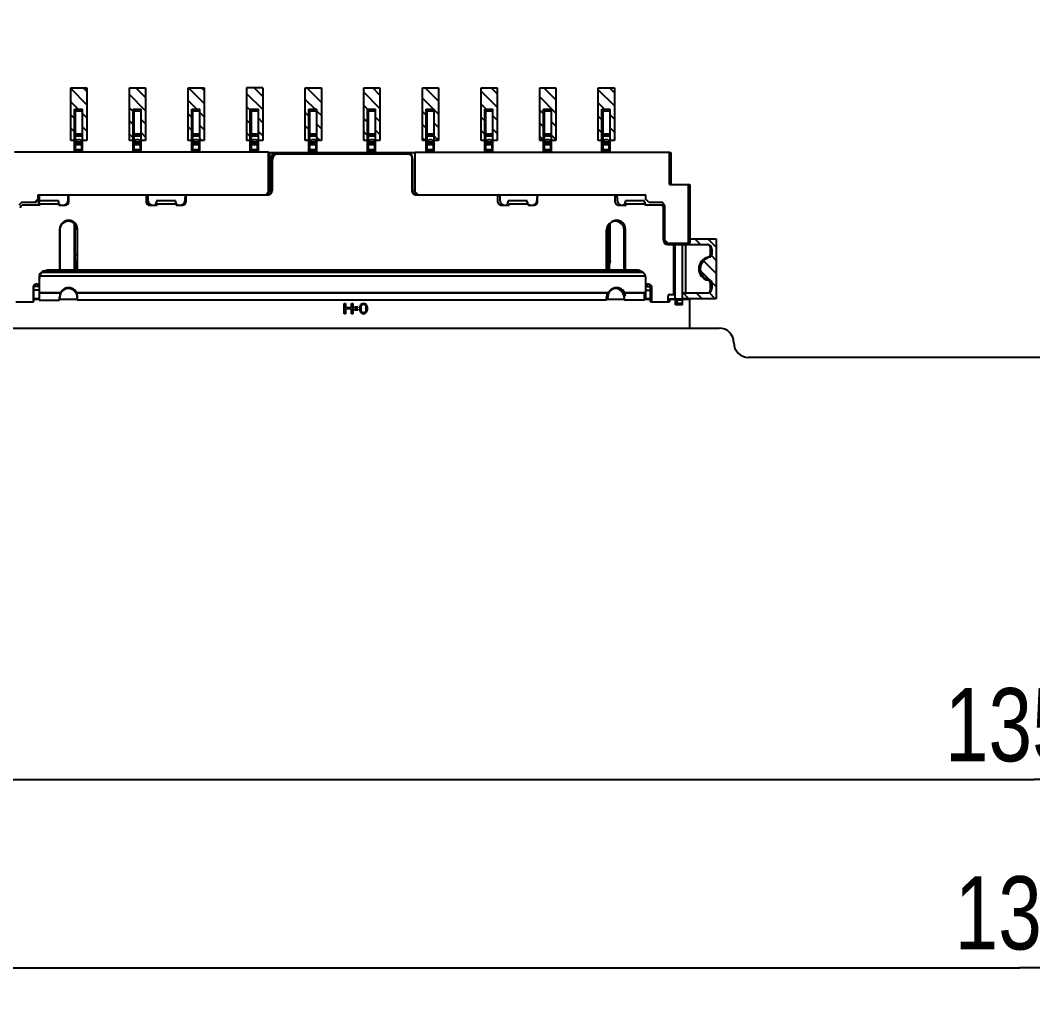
# Model space of a CAD drawing. Header units: millimetres. Extents: x 0 to 594, y 0 to 420.
# Drawn here: x 150.64 to 185.19, y 147.75 to 181.59 of the extents above; entities that cross this region are included whole.
import ezdxf

# ---------------------------------------------------------------- set-up
doc = ezdxf.new("R2010")
doc.units = ezdxf.units.MM
doc.header["$LTSCALE"] = 32.67
doc.layers.get('0').update_dxf_attribs({"linetype": 'CONTINUOUS'})
doc.styles.get("Standard").update_dxf_attribs({"font": 'txt', "width": 0.8})
doc.dimstyles.new('DIMSTYLE_1', dxfattribs={"dimtxt": 2.5, "dimasz": 3, "dimexe": 1.5, "dimexo": 1.2, "dimtad": 1, "dimdsep": 46, "dimtxsty": 'STANDARD', "dimblk": '_FILLED', "dimblk1": '_FILLED', "dimblk2": '_FILLED', "dimcen": 0.09, "dimazin": 2, "dimtp": 0.01, "dimtm": 0.01, "dimtfac": 1, "dimtofl": 0, "dimtmove": 0, "dimatfit": 3, "dimldrblk": '_FILLED', "dimfxl": 1, "dimtolj": 1, "dimarcsym": 0})

# ---------------------------------------------------------------- blocks, each defined once
blk = doc.blocks.new('_FILLED')
at = {"color": 0, "linetype": 'BYBLOCK'}
blk.add_solid([(0, 0), (-1, 0.167), (-1, -0.167)], dxfattribs=at)
blk = doc.blocks.new('*D5')
at = {"color": 2, "linetype": 'CONTINUOUS'}
for p, q in [((252.741, 195.783), (252.741, 154.171)), ((117.741, 164.883), (117.741, 154.171)), ((117.741, 155.671), (185.241, 155.671)), ((252.741, 155.671), (185.241, 155.671))]:
    blk.add_line(p, q, dxfattribs=at)
at = {"color": 2, "linetype": 'CONTINUOUS', "xscale": 3, "yscale": 3, "zscale": 3, "rotation": 180}
blk.add_blockref('_FILLED', (117.741, 155.671), dxfattribs=at)
at = {"color": 2, "linetype": 'CONTINUOUS', "xscale": 3, "yscale": 3, "zscale": 3}
blk.add_blockref('_FILLED', (252.741, 155.671), dxfattribs=at)
at = {"color": 2, "linetype": 'CONTINUOUS', "insert": (184.424, 158.796), "char_height": 2.5, "width": 6, "attachment_point": 2, "line_spacing_factor": 0.9}
blk.add_mtext('135', dxfattribs=at)
blk = doc.blocks.new('*D6')
at = {"color": 2, "linetype": 'CONTINUOUS'}
for p, q in [((252.741, 195.783), (252.741, 147.749)), ((116.741, 191.283), (116.741, 147.749)), ((116.741, 149.249), (184.741, 149.249)), ((252.741, 149.249), (184.741, 149.249))]:
    blk.add_line(p, q, dxfattribs=at)
at = {"color": 2, "linetype": 'CONTINUOUS', "xscale": 3, "yscale": 3, "zscale": 3, "rotation": 180}
blk.add_blockref('_FILLED', (116.741, 149.249), dxfattribs=at)
at = {"color": 2, "linetype": 'CONTINUOUS', "xscale": 3, "yscale": 3, "zscale": 3}
blk.add_blockref('_FILLED', (252.741, 149.249), dxfattribs=at)
at = {"color": 2, "linetype": 'CONTINUOUS', "insert": (184.757, 152.374), "char_height": 2.5, "width": 6, "attachment_point": 2, "line_spacing_factor": 0.9}
blk.add_mtext('136', dxfattribs=at)
blk = doc.blocks.new('*D9')
at = {"color": 2, "linetype": 'CONTINUOUS'}
for p, q in [((251.441, 197.083), (87.589, 197.083)), ((89.089, 197.083), (89.089, 181.583)), ((89.089, 166.083), (89.089, 181.583)), ((116.541, 166.083), (87.589, 166.083))]:
    blk.add_line(p, q, dxfattribs=at)
at = {"color": 2, "linetype": 'CONTINUOUS', "xscale": 3, "yscale": 3, "zscale": 3}
for p, rotation in [((89.089, 197.083), 90), ((89.089, 166.083), 270)]:
    blk.add_blockref('_FILLED', p, dxfattribs=dict(at, rotation=rotation))
at = {"color": 2, "linetype": 'CONTINUOUS', "insert": (85.964, 178.675), "char_height": 2.5, "width": 4, "attachment_point": 2, "rotation": 90, "line_spacing_factor": 0.9}
blk.add_mtext('31', dxfattribs=at)

msp = doc.modelspace()

# ---------------------------------------------------------------- linework, layer by layer
at = {"color": 40, "linetype": 'CONTINUOUS'}
for p, q in [((152.366, 177.483), (152.366, 179.283)), ((152.366, 179.283), (152.916, 179.283)), ((152.916, 178.707), (152.366, 179.257)), ((152.916, 179.156), (152.789, 179.283)), ((152.916, 179.283), (152.916, 177.483)), ((154.366, 177.483), (154.366, 179.283)), ((154.366, 179.283), (154.916, 179.283)), ((154.916, 178.503), (154.366, 179.053)), ((154.916, 178.952), (154.585, 179.283)), ((154.916, 179.283), (154.916, 177.483)), ((156.366, 177.483), (156.366, 179.283)), ((156.366, 179.283), (156.916, 179.283)), ((156.916, 178.748), (156.381, 179.283)), ((156.916, 179.197), (156.83, 179.283)), ((156.916, 179.283), (156.916, 177.483)), ((158.366, 179.283), (158.366, 177.483)), ((158.916, 179.283), (158.366, 179.283)), ((158.916, 178.544), (158.366, 179.094)), ((158.916, 178.993), (158.626, 179.283)), ((158.916, 179.283), (158.916, 177.483)), ((160.366, 177.483), (160.366, 179.283)), ((160.366, 179.283), (160.916, 179.283)), ((160.916, 178.789), (160.422, 179.283)), ((160.916, 179.238), (160.871, 179.283)), ((160.916, 179.283), (160.916, 177.483)), ((162.366, 177.483), (162.366, 179.283)), ((162.366, 179.283), (162.916, 179.283)), ((162.916, 178.585), (162.366, 179.135)), ((162.916, 179.034), (162.667, 179.283)), ((162.916, 179.283), (162.916, 177.483)), ((164.366, 177.483), (164.366, 179.283)), ((164.366, 179.283), (164.916, 179.283)), ((164.916, 178.83), (164.463, 179.283)), ((164.916, 179.28), (164.912, 179.283)), ((164.916, 179.283), (164.916, 177.483)), ((166.366, 177.483), (166.366, 179.283)), ((166.366, 179.283), (166.916, 179.283)), ((166.916, 178.627), (166.366, 179.177)), ((166.916, 179.076), (166.709, 179.283)), ((166.916, 179.283), (166.916, 177.483)), ((168.366, 177.483), (168.366, 179.283)), ((168.366, 179.283), (168.916, 179.283)), ((168.916, 178.423), (168.366, 178.973)), ((168.916, 178.872), (168.505, 179.283)), ((168.916, 179.283), (168.916, 177.483)), ((170.366, 177.483), (170.366, 179.283)), ((170.366, 179.283), (170.916, 179.283)), ((170.916, 178.668), (170.366, 179.218)), ((170.916, 179.117), (170.75, 179.283)), ((170.916, 179.283), (170.916, 177.483)), ((152.621, 178.553), (152.366, 178.808)), ((156.662, 178.553), (156.366, 178.849)), ((158.487, 178.524), (158.366, 178.645)), ((160.703, 178.553), (160.366, 178.89)), ((162.495, 178.557), (162.366, 178.686)), ((164.744, 178.553), (164.366, 178.931)), ((166.54, 178.553), (166.366, 178.728)), ((170.582, 178.553), (170.366, 178.769)), ((152.491, 178.234), (152.366, 178.359)), ((152.916, 178.258), (152.766, 178.408)), ((154.491, 178.479), (154.366, 178.604)), ((156.491, 178.275), (156.366, 178.4)), ((156.916, 178.299), (156.766, 178.449)), ((160.491, 178.316), (160.366, 178.441)), ((160.916, 178.34), (160.766, 178.49)), ((162.916, 178.136), (162.766, 178.286)), ((164.491, 178.357), (164.366, 178.482)), ((164.916, 178.381), (164.766, 178.531)), ((166.491, 178.154), (166.366, 178.279)), ((166.916, 178.178), (166.766, 178.328)), ((168.491, 178.399), (168.366, 178.524)), ((170.491, 178.195), (170.366, 178.32)), ((170.916, 178.219), (170.766, 178.369)), ((152.916, 177.809), (152.766, 177.959)), ((154.491, 178.03), (154.366, 178.155)), ((154.916, 178.054), (154.766, 178.204)), ((156.491, 177.826), (156.366, 177.951)), ((156.916, 177.85), (156.766, 178)), ((158.491, 178.071), (158.366, 178.196)), ((158.916, 178.095), (158.766, 178.245)), ((160.491, 177.867), (160.366, 177.992)), ((160.916, 177.891), (160.766, 178.041)), ((162.491, 178.112), (162.366, 178.237)), ((164.491, 177.908), (164.366, 178.033)), ((164.916, 177.932), (164.766, 178.082)), ((168.491, 177.95), (168.366, 178.075)), ((168.916, 177.974), (168.766, 178.124)), ((152.491, 177.785), (152.366, 177.91)), ((154.491, 177.581), (154.366, 177.706)), ((154.916, 177.605), (154.766, 177.755)), ((158.491, 177.622), (158.366, 177.747)), ((158.916, 177.646), (158.766, 177.796)), ((160.875, 177.483), (160.766, 177.592)), ((162.491, 177.663), (162.366, 177.788)), ((162.916, 177.687), (162.772, 177.832)), ((164.467, 177.483), (164.366, 177.584)), ((164.916, 177.483), (164.766, 177.633)), ((166.491, 177.705), (166.366, 177.83)), ((166.916, 177.729), (166.766, 177.879)), ((168.491, 177.501), (168.366, 177.626)), ((168.916, 177.525), (168.767, 177.674)), ((170.491, 177.746), (170.366, 177.871)), ((170.916, 177.77), (170.766, 177.92)), ((152.491, 177.483), (152.366, 177.483)), ((152.916, 177.483), (152.766, 177.483)), ((152.793, 177.483), (152.77, 177.506)), ((154.491, 177.483), (154.366, 177.483)), ((154.916, 177.483), (154.766, 177.483)), ((156.385, 177.483), (156.366, 177.502)), ((156.491, 177.483), (156.366, 177.483)), ((156.834, 177.483), (156.766, 177.551)), ((156.916, 177.483), (156.766, 177.483)), ((158.491, 177.483), (158.366, 177.483)), ((158.916, 177.483), (158.766, 177.483)), ((160.426, 177.483), (160.366, 177.543)), ((160.491, 177.483), (160.366, 177.483)), ((160.916, 177.483), (160.766, 177.483)), ((162.491, 177.483), (162.366, 177.483)), ((162.916, 177.483), (162.766, 177.483)), ((164.491, 177.483), (164.366, 177.483)), ((164.916, 177.483), (164.766, 177.483)), ((166.491, 177.483), (166.366, 177.483)), ((166.916, 177.483), (166.766, 177.483)), ((168.491, 177.483), (168.366, 177.483)), ((168.916, 177.483), (168.766, 177.483)), ((170.491, 177.483), (170.366, 177.483)), ((170.916, 177.483), (170.766, 177.483)), ((173.491, 174.133), (174.391, 174.133)), ((173.855, 173.933), (173.655, 174.133)), ((174.391, 173.846), (174.104, 174.133)), ((174.391, 174.133), (174.391, 172.083)), ((173.406, 173.933), (173.356, 173.983)), ((174.391, 173.397), (174.231, 173.557)), ((174.391, 172.948), (173.955, 173.384)), ((174.181, 172.709), (173.851, 173.039)), ((174.391, 172.499), (174.233, 172.657)), ((151.291, 172.063), (151.091, 172.063)), ((152.591, 172.063), (151.991, 172.063)), ((171.246, 172.063), (170.691, 172.063)), ((172.146, 172.063), (171.991, 172.063)), ((172.991, 172.063), (172.791, 172.063)), ((174.391, 172.083), (173.241, 172.083)), ((173.491, 172.063), (173.241, 172.063)), ((173.46, 172.083), (173.26, 172.283)), ((173.491, 171.083), (173.491, 172.063)), ((173.909, 172.083), (173.709, 172.283)), ((174.358, 172.083), (174.146, 172.295))]:
    msp.add_line(p, q, dxfattribs=at)
at = {"color": 7, "linetype": 'CONTINUOUS'}
for p, q in [((152.491, 177.085), (152.491, 178.553)), ((152.491, 178.553), (152.766, 178.553)), ((152.516, 178.553), (152.516, 177.449)), ((152.741, 178.549), (152.741, 178.553)), ((152.766, 177.085), (152.766, 178.553)), ((154.491, 177.085), (154.491, 178.553)), ((154.491, 178.553), (154.766, 178.553)), ((154.516, 178.553), (154.516, 177.449)), ((154.741, 178.549), (154.741, 178.553)), ((154.766, 177.085), (154.766, 178.553)), ((156.491, 177.085), (156.491, 178.553)), ((156.491, 178.553), (156.766, 178.553)), ((156.516, 178.553), (156.516, 177.449)), ((156.741, 178.549), (156.741, 178.553)), ((156.766, 177.085), (156.766, 178.553)), ((158.491, 177.085), (158.491, 178.553)), ((158.491, 178.553), (158.766, 178.553)), ((158.516, 178.553), (158.516, 177.449)), ((158.741, 178.549), (158.741, 178.553)), ((158.766, 177.085), (158.766, 178.553)), ((160.491, 177.085), (160.491, 178.553)), ((160.491, 178.553), (160.766, 178.553)), ((160.516, 178.553), (160.516, 177.449)), ((160.741, 178.549), (160.741, 178.553)), ((160.766, 177.085), (160.766, 178.553)), ((162.491, 177.085), (162.491, 178.553)), ((162.491, 178.553), (162.766, 178.553)), ((162.516, 178.553), (162.516, 177.449)), ((162.741, 178.549), (162.741, 178.553)), ((162.766, 177.085), (162.766, 178.553)), ((164.491, 177.085), (164.491, 178.553)), ((164.491, 178.553), (164.766, 178.553)), ((164.516, 178.553), (164.516, 177.449)), ((164.741, 178.549), (164.741, 178.553)), ((164.766, 177.085), (164.766, 178.553)), ((166.491, 177.085), (166.491, 178.553)), ((166.491, 178.553), (166.766, 178.553)), ((166.516, 178.553), (166.516, 177.449)), ((166.741, 178.549), (166.741, 178.553)), ((166.766, 177.085), (166.766, 178.553)), ((168.491, 177.085), (168.491, 178.553)), ((168.491, 178.553), (168.766, 178.553)), ((168.516, 178.553), (168.516, 177.449)), ((168.741, 178.549), (168.741, 178.553)), ((168.766, 177.085), (168.766, 178.553)), ((170.491, 177.085), (170.491, 178.553)), ((170.491, 178.553), (170.766, 178.553)), ((170.516, 178.553), (170.516, 177.449)), ((170.741, 178.549), (170.741, 178.553)), ((170.766, 177.085), (170.766, 178.553)), ((152.491, 177.435), (152.516, 177.435)), ((152.516, 177.443), (152.591, 177.518)), ((152.516, 177.443), (152.516, 177.085)), ((152.516, 177.443), (152.766, 177.443)), ((152.591, 177.518), (152.691, 177.518)), ((152.691, 177.518), (152.766, 177.443)), ((152.741, 177.163), (152.741, 177.335)), ((154.491, 177.435), (154.516, 177.435)), ((154.516, 177.443), (154.591, 177.518)), ((154.516, 177.443), (154.516, 177.085)), ((154.516, 177.443), (154.766, 177.443)), ((154.591, 177.518), (154.691, 177.518)), ((154.691, 177.518), (154.766, 177.443)), ((154.741, 177.163), (154.741, 177.335)), ((156.491, 177.435), (156.516, 177.435)), ((156.516, 177.443), (156.591, 177.518)), ((156.516, 177.443), (156.516, 177.085)), ((156.516, 177.443), (156.766, 177.443)), ((156.591, 177.518), (156.691, 177.518)), ((156.691, 177.518), (156.766, 177.443)), ((156.741, 177.163), (156.741, 177.335)), ((158.491, 177.435), (158.516, 177.435)), ((158.516, 177.443), (158.591, 177.518)), ((158.516, 177.443), (158.516, 177.085)), ((158.516, 177.443), (158.766, 177.443)), ((158.591, 177.518), (158.691, 177.518)), ((158.691, 177.518), (158.766, 177.443)), ((158.741, 177.163), (158.741, 177.335)), ((160.491, 177.435), (160.516, 177.435)), ((160.516, 177.443), (160.591, 177.518)), ((160.516, 177.443), (160.516, 177.085)), ((160.516, 177.443), (160.766, 177.443)), ((160.591, 177.518), (160.691, 177.518)), ((160.691, 177.518), (160.766, 177.443)), ((160.741, 177.163), (160.741, 177.335)), ((162.491, 177.435), (162.516, 177.435)), ((162.516, 177.443), (162.591, 177.518)), ((162.516, 177.443), (162.516, 177.085)), ((162.516, 177.443), (162.766, 177.443)), ((162.591, 177.518), (162.691, 177.518)), ((162.691, 177.518), (162.766, 177.443)), ((162.741, 177.163), (162.741, 177.335)), ((164.491, 177.435), (164.516, 177.435)), ((164.516, 177.443), (164.591, 177.518)), ((164.516, 177.443), (164.516, 177.085)), ((164.516, 177.443), (164.766, 177.443)), ((164.591, 177.518), (164.691, 177.518)), ((164.691, 177.518), (164.766, 177.443)), ((164.741, 177.163), (164.741, 177.335)), ((166.491, 177.435), (166.516, 177.435)), ((166.516, 177.443), (166.591, 177.518)), ((166.516, 177.443), (166.516, 177.085)), ((166.516, 177.443), (166.766, 177.443)), ((166.591, 177.518), (166.691, 177.518)), ((166.691, 177.518), (166.766, 177.443)), ((166.741, 177.163), (166.741, 177.335)), ((168.491, 177.435), (168.516, 177.435)), ((168.516, 177.443), (168.591, 177.518)), ((168.516, 177.443), (168.516, 177.085)), ((168.516, 177.443), (168.766, 177.443)), ((168.591, 177.518), (168.691, 177.518)), ((168.691, 177.518), (168.766, 177.443)), ((168.741, 177.163), (168.741, 177.335)), ((170.491, 177.435), (170.516, 177.435)), ((170.516, 177.443), (170.591, 177.518)), ((170.516, 177.443), (170.516, 177.085)), ((170.516, 177.443), (170.766, 177.443)), ((170.591, 177.518), (170.691, 177.518)), ((170.691, 177.518), (170.766, 177.443)), ((170.741, 177.163), (170.741, 177.335)), ((159.116, 177.085), (150.441, 177.085)), ((159.116, 175.733), (159.116, 177.085)), ((159.116, 177.083), (164.116, 177.083)), ((159.141, 177.083), (159.141, 175.733)), ((159.216, 176.935), (159.216, 175.733)), ((159.316, 177.035), (163.916, 177.035)), ((163.841, 177.033), (159.441, 177.033)), ((164.016, 175.733), (164.016, 176.935)), ((164.116, 175.733), (164.116, 177.085)), ((164.116, 177.085), (172.791, 177.085)), ((172.791, 175.985), (172.791, 177.085)), ((172.791, 177.083), (172.841, 177.083)), ((172.841, 177.083), (172.841, 175.983)), ((159.241, 176.833), (159.241, 175.783)), ((164.041, 175.783), (164.041, 176.833)), ((172.791, 175.985), (173.441, 175.985)), ((173.441, 173.985), (173.441, 175.985)), ((173.441, 175.983), (173.491, 175.983)), ((173.491, 175.983), (173.491, 173.983)), ((151.241, 175.633), (151.241, 175.483)), ((151.241, 175.633), (159.116, 175.633)), ((151.291, 175.633), (151.291, 175.483)), ((152.261, 175.533), (152.261, 175.433)), ((152.291, 175.633), (152.291, 175.383)), ((154.941, 175.633), (154.941, 175.383)), ((155.011, 175.433), (155.011, 175.533)), ((156.261, 175.533), (156.261, 175.433)), ((156.291, 175.633), (156.291, 175.383)), ((159.116, 175.733), (159.016, 175.633)), ((159.141, 175.733), (159.041, 175.633)), ((164.216, 175.633), (164.116, 175.733)), ((164.116, 175.633), (171.991, 175.633)), ((166.941, 175.383), (166.941, 175.629)), ((167.021, 175.433), (167.021, 175.533)), ((168.271, 175.533), (168.271, 175.433)), ((168.291, 175.383), (168.291, 175.633)), ((170.941, 175.383), (170.941, 175.629)), ((171.021, 175.433), (171.021, 175.533)), ((171.991, 175.483), (171.991, 175.633)), ((150.691, 175.383), (150.591, 175.283)), ((150.691, 175.383), (151.191, 175.383)), ((151.311, 175.283), (150.741, 175.283)), ((151.241, 175.483), (151.141, 175.383)), ((151.291, 175.483), (151.191, 175.383)), ((151.291, 175.433), (151.291, 175.383)), ((151.311, 175.313), (151.311, 175.283)), ((151.941, 175.433), (151.941, 175.383)), ((151.961, 175.283), (151.961, 175.313)), ((151.961, 175.283), (152.191, 175.283)), ((155.041, 175.283), (155.311, 175.283)), ((155.291, 175.433), (155.291, 175.383)), ((155.311, 175.313), (155.311, 175.283)), ((155.941, 175.433), (155.941, 175.383)), ((155.961, 175.283), (155.961, 175.313)), ((155.961, 175.283), (156.191, 175.283)), ((167.041, 175.283), (167.321, 175.283)), ((167.291, 175.383), (167.291, 175.433)), ((167.321, 175.313), (167.321, 175.283)), ((167.941, 175.383), (167.941, 175.433)), ((167.971, 175.283), (167.971, 175.313)), ((167.971, 175.283), (168.191, 175.283)), ((171.041, 175.283), (171.321, 175.283)), ((171.291, 175.383), (171.291, 175.433)), ((171.321, 175.313), (171.321, 175.283)), ((171.941, 175.383), (171.941, 175.433)), ((171.971, 175.283), (171.971, 175.313)), ((172.541, 175.283), (171.971, 175.283)), ((172.091, 175.383), (171.991, 175.483)), ((172.091, 175.383), (172.541, 175.383)), ((172.641, 175.283), (172.541, 175.383)), ((172.591, 174.083), (172.591, 175.183)), ((172.641, 174.085), (172.641, 175.283)), ((152.491, 173.092), (152.491, 174.647)), ((152.516, 173.383), (152.516, 174.622)), ((170.766, 173.383), (170.766, 174.658)), ((151.986, 174.433), (151.986, 173.06)), ((151.991, 174.463), (151.991, 173.06)), ((152.586, 174.433), (152.586, 173.06)), ((152.591, 173.06), (152.591, 174.463)), ((170.646, 173.06), (170.646, 174.433)), ((170.691, 174.463), (170.691, 173.06)), ((171.246, 173.06), (171.246, 174.433)), ((171.291, 173.06), (171.291, 174.463)), ((172.741, 173.985), (172.641, 174.085)), ((172.741, 173.985), (173.441, 173.985)), ((172.741, 173.933), (174.091, 173.933)), ((172.841, 173.933), (172.841, 173.985)), ((172.891, 173.983), (172.891, 173.933)), ((173.041, 173.933), (173.041, 173.983)), ((173.241, 171.883), (173.241, 173.983)), ((173.491, 173.983), (173.441, 173.983)), ((174.191, 173.598), (174.191, 173.833)), ((152.586, 173.583), (152.516, 173.583)), ((170.766, 173.583), (170.691, 173.583)), ((174.241, 173.783), (174.241, 173.598)), ((152.586, 173.096), (152.491, 173.096)), ((152.558, 173.106), (152.516, 173.383)), ((152.586, 173.383), (152.516, 173.383)), ((170.766, 173.383), (170.691, 173.383)), ((170.741, 173.096), (170.691, 173.096)), ((170.741, 173.383), (170.741, 173.092)), ((170.766, 173.383), (170.741, 173.217)), ((151.286, 172.833), (151.286, 172.033)), ((151.291, 172.764), (151.291, 172.222)), ((171.974, 172.86), (151.309, 172.86)), ((171.895, 172.983), (151.387, 172.983)), ((151.486, 173.033), (171.746, 173.033)), ((171.691, 173.06), (151.591, 173.06)), ((152.503, 173.06), (152.491, 173.092)), ((170.741, 173.092), (170.729, 173.06)), ((171.991, 172.063), (171.991, 172.764)), ((151.086, 172.483), (151.086, 171.983)), ((151.091, 172.483), (151.091, 171.983)), ((151.282, 172.505), (151.096, 172.505)), ((171.996, 172.505), (172.141, 172.505)), ((172.146, 171.983), (172.146, 172.483)), ((172.191, 171.983), (172.191, 172.483)), ((174.191, 172.383), (174.191, 172.618)), ((174.241, 172.619), (174.241, 172.433)), ((151.286, 172.383), (151.091, 172.383)), ((151.286, 172.083), (151.091, 172.083)), ((151.291, 172.25), (151.286, 172.25)), ((151.986, 172.033), (151.986, 172.133)), ((151.991, 172.063), (151.986, 172.063)), ((151.991, 172.063), (151.991, 172.163)), ((152.007, 172.176), (152.014, 172.233)), ((152.018, 172.264), (152.021, 172.283)), ((152.021, 172.283), (152.022, 172.292)), ((152.561, 172.292), (152.562, 172.283)), ((152.586, 172.133), (152.586, 172.033)), ((170.646, 172.033), (170.646, 172.133)), ((170.691, 172.063), (170.646, 172.063)), ((170.691, 172.063), (170.691, 172.163)), ((170.707, 172.176), (170.714, 172.233)), ((170.721, 172.283), (170.722, 172.292)), ((171.266, 172.25), (171.223, 172.25)), ((171.246, 172.133), (171.246, 172.033)), ((171.261, 172.292), (171.262, 172.283)), ((171.946, 172.033), (171.946, 172.25)), ((171.991, 172.063), (171.946, 172.063)), ((171.991, 172.383), (172.146, 172.383)), ((172.146, 172.083), (171.991, 172.083)), ((172.746, 171.983), (172.746, 172.183)), ((172.796, 172.233), (172.946, 172.233)), ((172.841, 172.083), (173.241, 172.083)), ((172.996, 171.883), (172.996, 172.083)), ((173.041, 172.083), (173.041, 171.883)), ((173.241, 172.283), (174.091, 172.283)), ((150.486, 171.983), (151.091, 171.983)), ((151.286, 172.033), (151.986, 172.033)), ((170.646, 172.033), (152.586, 172.033)), ((171.946, 172.033), (171.246, 172.033)), ((172.146, 171.983), (172.791, 171.983)), ((172.791, 172.033), (172.791, 171.983)), ((173.241, 171.883), (172.996, 171.883)), ((143.162, 171.083), (174.491, 171.083)), ((252.571, 170.083), (175.491, 170.083))]:
    msp.add_line(p, q, dxfattribs=at)
at = {"color": 9, "linetype": 'CONTINUOUS'}
for p, q in [((152.516, 178.519), (152.491, 178.519)), ((152.766, 178.488), (152.516, 178.488)), ((154.516, 178.519), (154.491, 178.519)), ((154.766, 178.488), (154.516, 178.488)), ((156.516, 178.519), (156.491, 178.519)), ((156.766, 178.488), (156.516, 178.488)), ((158.516, 178.519), (158.491, 178.519)), ((158.766, 178.488), (158.516, 178.488)), ((160.516, 178.519), (160.491, 178.519)), ((160.766, 178.488), (160.516, 178.488)), ((162.516, 178.519), (162.491, 178.519)), ((162.766, 178.488), (162.516, 178.488)), ((164.516, 178.519), (164.491, 178.519)), ((164.766, 178.488), (164.516, 178.488)), ((166.516, 178.519), (166.491, 178.519)), ((166.766, 178.488), (166.516, 178.488)), ((168.516, 178.519), (168.491, 178.519)), ((168.766, 178.488), (168.516, 178.488)), ((170.516, 178.519), (170.491, 178.519)), ((170.766, 178.488), (170.516, 178.488)), ((152.491, 177.801), (152.516, 177.801)), ((152.516, 177.68), (152.491, 177.68)), ((152.516, 177.71), (152.766, 177.71)), ((152.766, 177.637), (152.516, 177.637)), ((154.491, 177.801), (154.516, 177.801)), ((154.516, 177.68), (154.491, 177.68)), ((154.516, 177.71), (154.766, 177.71)), ((154.766, 177.637), (154.516, 177.637)), ((156.491, 177.801), (156.516, 177.801)), ((156.516, 177.68), (156.491, 177.68)), ((156.516, 177.71), (156.766, 177.71)), ((156.766, 177.637), (156.516, 177.637)), ((158.491, 177.801), (158.516, 177.801)), ((158.516, 177.68), (158.491, 177.68)), ((158.516, 177.71), (158.766, 177.71)), ((158.766, 177.637), (158.516, 177.637)), ((160.491, 177.801), (160.516, 177.801)), ((160.516, 177.68), (160.491, 177.68)), ((160.516, 177.71), (160.766, 177.71)), ((160.766, 177.637), (160.516, 177.637)), ((162.491, 177.801), (162.516, 177.801)), ((162.516, 177.68), (162.491, 177.68)), ((162.516, 177.71), (162.766, 177.71)), ((162.766, 177.637), (162.516, 177.637)), ((164.491, 177.801), (164.516, 177.801)), ((164.516, 177.68), (164.491, 177.68)), ((164.516, 177.71), (164.766, 177.71)), ((164.766, 177.637), (164.516, 177.637)), ((166.491, 177.801), (166.516, 177.801)), ((166.516, 177.68), (166.491, 177.68)), ((166.516, 177.71), (166.766, 177.71)), ((166.766, 177.637), (166.516, 177.637)), ((168.491, 177.801), (168.516, 177.801)), ((168.516, 177.68), (168.491, 177.68)), ((168.516, 177.71), (168.766, 177.71)), ((168.766, 177.637), (168.516, 177.637)), ((170.491, 177.801), (170.516, 177.801)), ((170.516, 177.68), (170.491, 177.68)), ((170.516, 177.71), (170.766, 177.71)), ((170.766, 177.637), (170.516, 177.637)), ((152.491, 177.523), (152.516, 177.523)), ((152.741, 177.335), (152.491, 177.335)), ((152.516, 177.502), (152.575, 177.502)), ((152.516, 177.495), (152.568, 177.495)), ((152.766, 177.393), (152.516, 177.393)), ((152.766, 177.363), (152.516, 177.363)), ((152.708, 177.502), (152.766, 177.502)), ((152.715, 177.495), (152.766, 177.495)), ((154.491, 177.523), (154.516, 177.523)), ((154.741, 177.335), (154.491, 177.335)), ((154.516, 177.502), (154.575, 177.502)), ((154.516, 177.495), (154.568, 177.495)), ((154.766, 177.393), (154.516, 177.393)), ((154.766, 177.363), (154.516, 177.363)), ((154.708, 177.502), (154.766, 177.502)), ((154.715, 177.495), (154.766, 177.495)), ((156.491, 177.523), (156.516, 177.523)), ((156.741, 177.335), (156.491, 177.335)), ((156.516, 177.502), (156.575, 177.502)), ((156.516, 177.495), (156.568, 177.495)), ((156.766, 177.393), (156.516, 177.393)), ((156.766, 177.363), (156.516, 177.363)), ((156.708, 177.502), (156.766, 177.502)), ((156.715, 177.495), (156.766, 177.495)), ((158.491, 177.523), (158.516, 177.523)), ((158.741, 177.335), (158.491, 177.335)), ((158.516, 177.502), (158.575, 177.502)), ((158.568, 177.495), (158.516, 177.495)), ((158.766, 177.393), (158.516, 177.393)), ((158.516, 177.363), (158.766, 177.363)), ((158.708, 177.502), (158.766, 177.502)), ((158.766, 177.495), (158.715, 177.495)), ((160.491, 177.523), (160.516, 177.523)), ((160.741, 177.335), (160.491, 177.335)), ((160.516, 177.502), (160.575, 177.502)), ((160.516, 177.495), (160.568, 177.495)), ((160.766, 177.393), (160.516, 177.393)), ((160.766, 177.363), (160.516, 177.363)), ((160.708, 177.502), (160.766, 177.502)), ((160.715, 177.495), (160.766, 177.495)), ((162.491, 177.523), (162.516, 177.523)), ((162.741, 177.335), (162.491, 177.335)), ((162.516, 177.502), (162.575, 177.502)), ((162.516, 177.495), (162.568, 177.495)), ((162.766, 177.393), (162.516, 177.393)), ((162.766, 177.363), (162.516, 177.363)), ((162.708, 177.502), (162.766, 177.502)), ((162.715, 177.495), (162.766, 177.495)), ((164.491, 177.523), (164.516, 177.523)), ((164.741, 177.335), (164.491, 177.335)), ((164.516, 177.502), (164.575, 177.502)), ((164.516, 177.495), (164.568, 177.495)), ((164.766, 177.393), (164.516, 177.393)), ((164.766, 177.363), (164.516, 177.363)), ((164.708, 177.502), (164.766, 177.502)), ((164.715, 177.495), (164.766, 177.495)), ((166.491, 177.523), (166.516, 177.523)), ((166.741, 177.335), (166.491, 177.335)), ((166.516, 177.502), (166.575, 177.502)), ((166.516, 177.495), (166.568, 177.495)), ((166.766, 177.393), (166.516, 177.393)), ((166.766, 177.363), (166.516, 177.363)), ((166.708, 177.502), (166.766, 177.502)), ((166.715, 177.495), (166.766, 177.495)), ((168.491, 177.523), (168.516, 177.523)), ((168.741, 177.335), (168.491, 177.335)), ((168.516, 177.502), (168.575, 177.502)), ((168.516, 177.495), (168.568, 177.495)), ((168.766, 177.393), (168.516, 177.393)), ((168.766, 177.363), (168.516, 177.363)), ((168.708, 177.502), (168.766, 177.502)), ((168.715, 177.495), (168.766, 177.495)), ((170.491, 177.523), (170.516, 177.523)), ((170.741, 177.335), (170.491, 177.335)), ((170.516, 177.502), (170.575, 177.502)), ((170.516, 177.495), (170.568, 177.495)), ((170.766, 177.393), (170.516, 177.393)), ((170.766, 177.363), (170.516, 177.363)), ((170.708, 177.502), (170.766, 177.502)), ((170.715, 177.495), (170.766, 177.495)), ((152.491, 177.185), (152.741, 177.185)), ((152.516, 177.163), (152.766, 177.163)), ((152.516, 177.133), (152.766, 177.133)), ((154.491, 177.185), (154.741, 177.185)), ((154.516, 177.163), (154.766, 177.163)), ((154.516, 177.133), (154.766, 177.133)), ((156.491, 177.185), (156.741, 177.185)), ((156.516, 177.163), (156.766, 177.163)), ((156.516, 177.133), (156.766, 177.133)), ((158.491, 177.185), (158.741, 177.185)), ((158.516, 177.163), (158.766, 177.163)), ((158.516, 177.133), (158.766, 177.133)), ((160.491, 177.185), (160.741, 177.185)), ((160.516, 177.163), (160.766, 177.163)), ((160.516, 177.133), (160.766, 177.133)), ((162.491, 177.185), (162.741, 177.185)), ((162.516, 177.163), (162.766, 177.163)), ((162.516, 177.133), (162.766, 177.133)), ((164.491, 177.185), (164.741, 177.185)), ((164.516, 177.163), (164.766, 177.163)), ((164.516, 177.133), (164.766, 177.133)), ((166.491, 177.185), (166.741, 177.185)), ((166.516, 177.163), (166.766, 177.163)), ((166.516, 177.133), (166.766, 177.133)), ((168.491, 177.185), (168.741, 177.185)), ((168.516, 177.163), (168.766, 177.163)), ((168.516, 177.133), (168.766, 177.133)), ((170.491, 177.185), (170.741, 177.185)), ((170.516, 177.163), (170.766, 177.163)), ((170.516, 177.133), (170.766, 177.133)), ((151.941, 175.433), (151.291, 175.433)), ((151.961, 175.313), (151.311, 175.313)), ((155.941, 175.433), (155.291, 175.433)), ((155.961, 175.313), (155.311, 175.313)), ((167.941, 175.433), (167.291, 175.433)), ((167.971, 175.313), (167.321, 175.313)), ((171.941, 175.433), (171.291, 175.433)), ((171.971, 175.313), (171.321, 175.313)), ((172.946, 172.233), (172.946, 173.933)), ((172.991, 172.083), (172.991, 173.933)), ((173.341, 173.933), (173.341, 172.283)), ((152.02, 172.292), (151.291, 172.292)), ((151.291, 172.292), (152.022, 172.292)), ((152.561, 172.292), (170.722, 172.292)), ((170.72, 172.292), (152.562, 172.292)), ((171.261, 172.292), (171.991, 172.292)), ((171.991, 172.292), (171.262, 172.292)), ((172.996, 171.933), (173.241, 171.933)), ((173.241, 172.033), (173.041, 172.033))]:
    msp.add_line(p, q, dxfattribs=at)
at = {"color": 4, "linetype": 'CONTINUOUS'}
for p, q in [((161.7, 171.576), (161.7, 171.926)), ((161.7, 171.926), (161.743, 171.926)), ((161.743, 171.926), (161.743, 171.784)), ((161.743, 171.784), (161.947, 171.784)), ((161.743, 171.74), (161.743, 171.576)), ((161.947, 171.74), (161.743, 171.74)), ((161.947, 171.784), (161.947, 171.926)), ((161.947, 171.926), (161.991, 171.926)), ((161.947, 171.576), (161.947, 171.74)), ((161.991, 171.926), (161.991, 171.576)), ((162.049, 171.784), (162.049, 171.814)), ((162.049, 171.814), (162.165, 171.814)), ((162.165, 171.784), (162.049, 171.784)), ((162.049, 171.695), (162.049, 171.725)), ((162.049, 171.725), (162.165, 171.725)), ((162.165, 171.814), (162.165, 171.784)), ((162.165, 171.725), (162.165, 171.695)), ((162.231, 171.822), (162.224, 171.784)), ((162.224, 171.784), (162.224, 171.717)), ((162.224, 171.717), (162.231, 171.68)), ((162.238, 171.844), (162.231, 171.822)), ((162.253, 171.874), (162.238, 171.844)), ((162.275, 171.896), (162.253, 171.874)), ((162.267, 171.822), (162.26, 171.777)), ((162.26, 171.777), (162.26, 171.725)), ((162.26, 171.725), (162.267, 171.68)), ((162.296, 171.866), (162.267, 171.822)), ((162.311, 171.918), (162.275, 171.896)), ((162.318, 171.881), (162.296, 171.866)), ((162.355, 171.926), (162.311, 171.918)), ((162.355, 171.888), (162.318, 171.881)), ((162.398, 171.918), (162.355, 171.926)), ((162.391, 171.881), (162.355, 171.888)), ((162.413, 171.866), (162.391, 171.881)), ((162.435, 171.896), (162.398, 171.918)), ((162.442, 171.822), (162.413, 171.866)), ((162.457, 171.874), (162.435, 171.896)), ((162.449, 171.777), (162.442, 171.822)), ((162.442, 171.68), (162.449, 171.725)), ((162.449, 171.725), (162.449, 171.777)), ((162.471, 171.844), (162.457, 171.874)), ((162.478, 171.822), (162.471, 171.844)), ((162.486, 171.784), (162.478, 171.822)), ((162.478, 171.68), (162.486, 171.717)), ((162.486, 171.717), (162.486, 171.784)), ((161.743, 171.576), (161.7, 171.576)), ((161.991, 171.576), (161.947, 171.576)), ((162.165, 171.695), (162.049, 171.695)), ((162.231, 171.68), (162.238, 171.658)), ((162.238, 171.658), (162.253, 171.628)), ((162.253, 171.628), (162.275, 171.606)), ((162.267, 171.68), (162.296, 171.636)), ((162.275, 171.606), (162.311, 171.584)), ((162.296, 171.636), (162.318, 171.621)), ((162.311, 171.584), (162.355, 171.576)), ((162.318, 171.621), (162.355, 171.613)), ((162.355, 171.613), (162.391, 171.621)), ((162.355, 171.576), (162.398, 171.584)), ((162.391, 171.621), (162.413, 171.636)), ((162.398, 171.584), (162.435, 171.606)), ((162.413, 171.636), (162.442, 171.68)), ((162.435, 171.606), (162.457, 171.628)), ((162.457, 171.628), (162.471, 171.658)), ((162.471, 171.658), (162.478, 171.68))]:
    msp.add_line(p, q, dxfattribs=at)
at = {"color": 7, "linetype": 'CONTINUOUS'}
for centre, radius, start, end in [((159.316, 176.935), 0.1, 90, 180), ((159.441, 176.833), 0.2, 90, 180), ((163.841, 176.833), 0.2, 0, 90), ((163.916, 176.935), 0.1, 360, 90), ((152.361, 175.533), 0.1, 90, 180), ((154.911, 175.533), 0.1, 0, 72.2138), ((156.361, 175.533), 0.1, 90, 180), ((159.091, 175.783), 0.15, 270, 360), ((159.116, 175.733), 0.1, 270, 360), ((164.116, 175.733), 0.1, 180, 270), ((164.191, 175.783), 0.15, 180, 270), ((166.921, 175.533), 0.1, 0, 77.9946), ((168.371, 175.533), 0.1, 90, 180), ((170.921, 175.533), 0.1, 0, 77.9946), ((150.741, 175.183), 0.1, 90, 180), ((151.191, 175.383), 0.1, 270, 0), ((152.041, 175.383), 0.1, 180, 270), ((152.111, 175.433), 0.15, 270, 360), ((152.191, 175.383), 0.1, 270, 0), ((155.041, 175.383), 0.1, 180, 270), ((155.161, 175.433), 0.15, 180, 270), ((155.191, 175.383), 0.1, 270, 0), ((156.041, 175.383), 0.1, 180, 270), ((156.111, 175.433), 0.15, 270, 360), ((156.191, 175.383), 0.1, 270, 0), ((167.041, 175.383), 0.1, 180, 270), ((167.171, 175.433), 0.15, 180, 270), ((167.191, 175.383), 0.1, 270, 360), ((168.041, 175.383), 0.1, 180, 270), ((168.121, 175.433), 0.15, 270, 360), ((168.191, 175.383), 0.1, 270, 360), ((171.041, 175.383), 0.1, 180, 270), ((171.171, 175.433), 0.15, 180, 270), ((171.191, 175.383), 0.1, 270, 360), ((172.041, 175.383), 0.1, 180, 270), ((172.491, 175.183), 0.1, 360, 90), ((172.541, 175.183), 0.1, 0, 90), ((152.286, 174.433), 0.3, 360, 180), ((152.291, 174.463), 0.3, 0, 180), ((170.946, 174.433), 0.3, 360, 180), ((170.991, 174.463), 0.3, 0, 180), ((172.741, 174.083), 0.15, 180, 270), ((172.791, 174.083), 0.15, 180, 270), ((174.091, 173.783), 0.15, 0, 90), ((174.091, 173.833), 0.1, 360, 90), ((174.191, 173.108), 0.4, 101.537, 258.463), ((174.241, 173.108), 0.4, 101.537, 258.463), ((174.242, 173.108), 0.4, 101.5604, 258.4396), ((174.091, 173.598), 0.1, 281.537, 0), ((174.141, 173.598), 0.1, 281.537, 360), ((151.486, 172.833), 0.2, 171.4535, 179.9763), ((151.487, 172.833), 0.201, 161.9746, 171.4714), ((151.592, 172.763), 0.301, 168.1719, 179.9662), ((151.591, 172.76), 0.3, 173.5076, 179.3135), ((151.59, 172.76), 0.299, 179.3154, 179.9999), ((151.591, 172.76), 0.3, 167.0102, 173.5032), ((151.592, 172.764), 0.301, 166.8572, 168.1746), ((151.591, 172.764), 0.3, 166.2409, 166.8569), ((151.591, 172.76), 0.3, 165.5483, 167.0074), ((151.59, 172.764), 0.299, 164.2862, 166.2418), ((151.591, 172.76), 0.3, 161.4004, 165.5483), ((151.59, 172.764), 0.298, 162.058, 164.2845), ((151.59, 172.764), 0.299, 160.0491, 162.058), ((151.591, 172.76), 0.299, 160.5144, 161.3993), ((151.591, 172.763), 0.3, 148.5341, 160.0389), ((151.586, 172.76), 0.296, 159.0291, 160.1458), ((151.593, 172.762), 0.302, 132.8549, 148.4878), ((151.487, 172.833), 0.201, 108.0876, 125.9756), ((151.486, 172.833), 0.201, 99.4467, 108.0101), ((151.487, 172.833), 0.201, 91.5976, 99.461), ((151.486, 172.836), 0.198, 90.001, 91.5822), ((151.591, 172.748), 0.312, 96.3432, 102.7753), ((151.591, 172.748), 0.312, 90.0052, 96.3536), ((171.691, 172.748), 0.313, 83.6546, 89.9944), ((171.691, 172.749), 0.311, 77.1955, 83.6499), ((171.692, 172.751), 0.31, 70.5521, 77.1931), ((171.69, 172.762), 0.302, 31.5097, 47.1416), ((171.692, 172.763), 0.3, 20.0502, 31.4638), ((171.702, 172.762), 0.289, 19.8545, 21.0922), ((171.692, 172.764), 0.299, 17.8856, 20.0404), ((171.692, 172.76), 0.299, 18.5494, 19.4856), ((171.692, 172.76), 0.3, 14.5038, 18.5484), ((171.693, 172.764), 0.298, 16.3077, 17.8853), ((171.693, 172.764), 0.298, 15.7138, 16.3074), ((171.693, 172.764), 0.299, 13.8062, 15.7127), ((171.692, 172.76), 0.3, 1.1211, 14.4991), ((171.69, 172.763), 0.301, 0.041, 13.7981), ((171.692, 172.76), 0.299, 0.0002, 1.12), ((151.186, 172.483), 0.1, 360, 180), ((151.191, 172.483), 0.1, 22.6251, 180), ((152.291, 172.163), 0.3, 0.0003, 180), ((152.286, 172.133), 0.3, 22.9505, 150.4831), ((152.291, 172.161), 0.299, 121.6392, 123.1868), ((152.292, 172.159), 0.301, 107.3217, 121.613), ((152.291, 172.162), 0.298, 105.3329, 107.2917), ((152.292, 172.158), 0.302, 91.6949, 105.3087), ((152.291, 172.162), 0.298, 90.9911, 91.6707), ((152.291, 172.163), 0.297, 89.009, 90.9912), ((152.291, 172.158), 0.302, 74.7065, 88.9781), ((152.292, 172.162), 0.298, 72.6822, 74.6817), ((152.291, 172.159), 0.301, 58.4092, 72.6525), ((152.292, 172.161), 0.299, 56.7237, 58.3832), ((170.991, 172.163), 0.3, 0, 180), ((170.946, 172.133), 0.3, 0, 117.5423), ((170.991, 172.16), 0.3, 123.1521, 126.6689), ((170.991, 172.161), 0.299, 121.6482, 123.1509), ((170.992, 172.159), 0.301, 107.2982, 121.6218), ((170.991, 172.162), 0.298, 105.3456, 107.2682), ((170.991, 172.159), 0.301, 99.2534, 105.3373), ((170.992, 172.159), 0.301, 90.9891, 99.2625), ((170.991, 172.163), 0.297, 89.0266, 90.9735), ((170.991, 172.158), 0.302, 74.6935, 88.9954), ((170.992, 172.162), 0.298, 72.7059, 74.6686), ((170.991, 172.159), 0.301, 58.4002, 72.6759), ((170.992, 172.161), 0.299, 56.76, 58.3741), ((172.046, 172.483), 0.1, 0, 124.116), ((172.091, 172.483), 0.1, 0, 180), ((174.091, 172.433), 0.15, 270, 360), ((174.091, 172.618), 0.1, 0, 78.463), ((174.141, 172.619), 0.1, 0, 78.463), ((152.286, 172.133), 0.3, 157.0499, 180), ((151.083, 172.291), 0.93, 349.8887, 350.0668), ((141.035, 173.656), 11.071, 352.616, 352.7773), ((167.269, 174.133), 14.823, 187.1698, 187.3687), ((152.286, 172.133), 0.3, 360, 19.5699), ((170.946, 172.133), 0.3, 157.0499, 180), ((155.887, 174.149), 14.951, 352.634, 352.8297), ((170.993, 172.151), 0.301, 137.9049, 152.8259), ((185.969, 174.133), 14.823, 187.1698, 187.3687), ((172.796, 172.183), 0.05, 90, 180), ((172.841, 172.033), 0.05, 90, 180), ((174.091, 172.383), 0.1, 270, 0), ((174.491, 170.583), 0.5, 0, 90), ((175.491, 170.583), 0.5, 180, 270)]:
    msp.add_arc(centre, radius, start, end, dxfattribs=at)
for points, knots in [([(151.296, 172.895), (151.303, 172.915), (151.322, 172.953), (151.352, 172.983), (151.369, 172.995)], [0, 0, 0, 0, 0.499967, 1, 1, 1, 1]), ([(151.454, 173.028), (151.459, 173.031), (151.481, 173.041), (151.504, 173.048), (151.522, 173.053)], [0, 0, 0, 0, 0.242846, 1, 1, 1, 1]), ([(171.746, 173.033), (171.767, 173.033), (171.809, 173.027), (171.847, 173.007), (171.864, 172.995)], [0, 0, 0, 0, 0.500031, 1, 1, 1, 1]), ([(171.795, 173.043), (171.805, 173.039), (171.841, 173.024), (171.874, 173.003), (171.895, 172.983)], [0, 0, 0, 0, 0.26474, 1, 1, 1, 1]), ([(152.127, 172.411), (152.105, 172.397), (152.064, 172.361), (152.034, 172.316), (152.022, 172.292)], [0, 0, 0, 0, 0.500068, 1, 1, 1, 1]), ([(152.561, 172.292), (152.549, 172.316), (152.519, 172.361), (152.478, 172.396), (152.456, 172.411)], [0, 0, 0, 0, 0.49993, 1, 1, 1, 1]), ([(171.261, 172.292), (171.249, 172.316), (171.219, 172.361), (171.178, 172.397), (171.156, 172.411)], [0, 0, 0, 0, 0.499931, 1, 1, 1, 1]), ([(151.991, 172.092), (151.992, 172.094), (151.995, 172.106), (151.997, 172.119), (151.999, 172.128)], [0, 0, 0, 0, 0.216666, 1, 1, 1, 1]), ([(152, 172.131), (152, 172.134), (152.003, 172.15), (152.005, 172.165), (152.007, 172.176)], [0, 0, 0, 0, 0.232163, 1, 1, 1, 1]), ([(152.569, 172.232), (152.569, 172.227), (152.572, 172.209), (152.574, 172.19), (152.576, 172.176)], [0, 0, 0, 0, 0.259481, 1, 1, 1, 1]), ([(152.576, 172.176), (152.577, 172.172), (152.579, 172.156), (152.582, 172.139), (152.584, 172.128)], [0, 0, 0, 0, 0.268401, 1, 1, 1, 1]), ([(170.691, 172.092), (170.692, 172.094), (170.695, 172.106), (170.697, 172.119), (170.699, 172.128)], [0, 0, 0, 0, 0.216666, 1, 1, 1, 1]), ([(170.699, 172.128), (170.7, 172.132), (170.702, 172.148), (170.705, 172.164), (170.707, 172.176)], [0, 0, 0, 0, 0.230519, 1, 1, 1, 1]), ([(171.269, 172.232), (171.269, 172.227), (171.272, 172.209), (171.274, 172.19), (171.276, 172.176)], [0, 0, 0, 0, 0.259481, 1, 1, 1, 1])]:
    msp.add_open_spline(points, degree=3, knots=knots, dxfattribs=at)
for points in [[(170.769, 172.354), (170.795, 172.383), (170.828, 172.407), (170.864, 172.424)], [(170.812, 172.401), (170.774, 172.373), (170.743, 172.335), (170.722, 172.292)]]:
    msp.add_open_spline(points, degree=3, dxfattribs=at)

# ---------------------------------------------------------------- dimensions: what is measured, and where the dimension line sits
at = {"color": 2, "linetype": 'CONTINUOUS'}
for base, p1, p2, angle, picture, middle in [((89.089, 166.083), (252.641, 197.083), (117.741, 166.083), 270, '*D9', (89.089, 178.425)), ((116.741, 149.249), (252.741, 196.983), (116.741, 192.483), 180, '*D6', (185.007, 149.249)), ((117.741, 155.671), (252.741, 196.983), (117.741, 166.083), 180, '*D5', (184.737, 155.671))]:
    dim = msp.add_linear_dim(base=base, p1=p1, p2=p2, angle=angle, dimstyle='DIMSTYLE_1', dxfattribs=at)
    dim.commit()
    dim.dimension.update_dxf_attribs({"geometry": picture, "text_midpoint": middle, "dimtype": 160})

doc.saveas('drawing.dxf')
